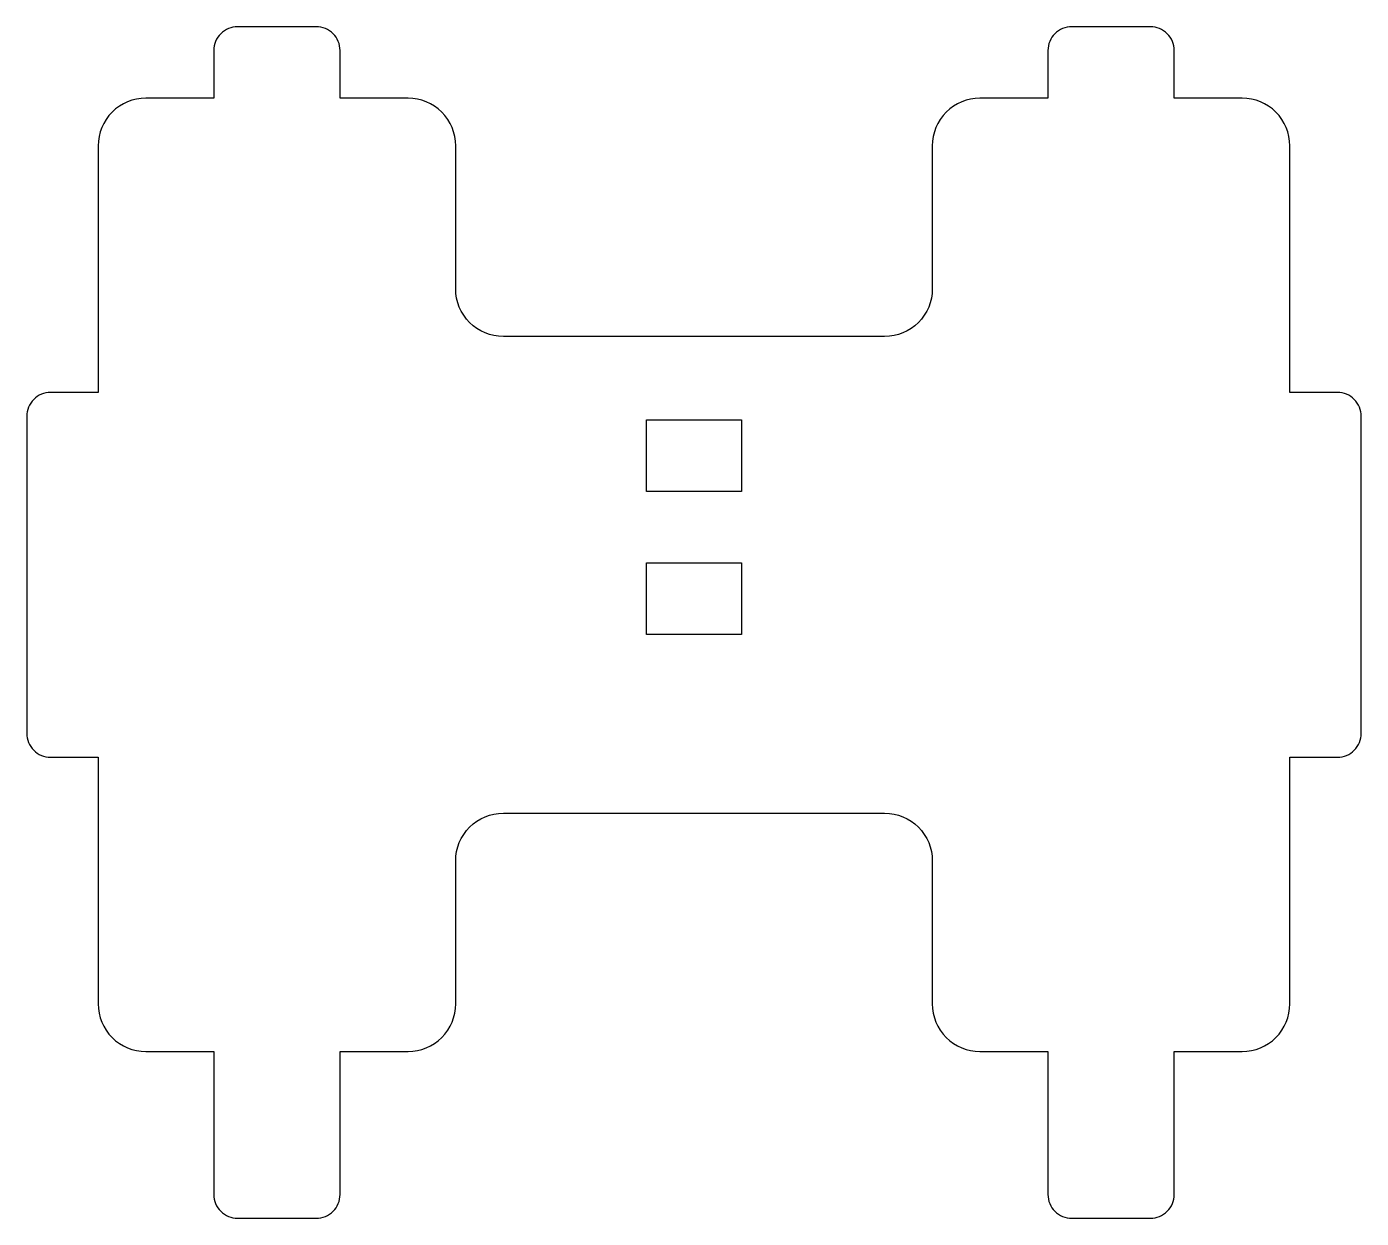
# Model space of a CAD drawing. Header units: millimetres. Extents: x -28 to 28, y -27 to 23.
import ezdxf

# ---------------------------------------------------------------- set-up
doc = ezdxf.new("R2010")
doc.units = ezdxf.units.MM

msp = doc.modelspace()

# ---------------------------------------------------------------- linework, layer by layer
msp.add_lwpolyline([(25, 18, 0.414214), (23, 20), (20.15, 20), (20.15, 22, 0.414214), (19.15, 23), (15.85, 23, 0.414214), (14.85, 22), (14.85, 20), (12, 20, 0.414214), (10, 18), (10, 12, -0.414214), (8, 10), (-8, 10, -0.414214), (-10, 12), (-10, 18, 0.414214), (-12, 20), (-14.85, 20), (-14.85, 22, 0.414214), (-15.85, 23), (-19.15, 23, 0.414214), (-20.15, 22), (-20.15, 20), (-23, 20, 0.414214), (-25, 18), (-25, 7.65), (-27, 7.65, 0.414214), (-28, 6.65), (-28, -6.65, 0.414214), (-27, -7.65), (-25, -7.65), (-25, -18, 0.414214), (-23, -20), (-20.15, -20), (-20.15, -26, 0.414214), (-19.15, -27), (-15.85, -27, 0.414214), (-14.85, -26), (-14.85, -20), (-12, -20, 0.414214), (-10, -18), (-10, -12, -0.414214), (-8, -10), (8, -10, -0.414214), (10, -12), (10, -18, 0.414214), (12, -20), (14.85, -20), (14.85, -26, 0.414214), (15.85, -27), (19.15, -27, 0.414214), (20.15, -26), (20.15, -20), (23, -20, 0.414214), (25, -18), (25, -7.65), (27, -7.65, 0.414214), (28, -6.65), (28, 6.65, 0.414214), (27, 7.65), (25, 7.65)], format="xyb", close=True)
for points in [[(-2, 6.5), (2, 6.5), (2, 3.5), (-2, 3.5)], [(-2, 0.5), (2, 0.5), (2, -2.5), (-2, -2.5)]]:
    msp.add_lwpolyline(points, close=True)

doc.saveas('drawing.dxf')
